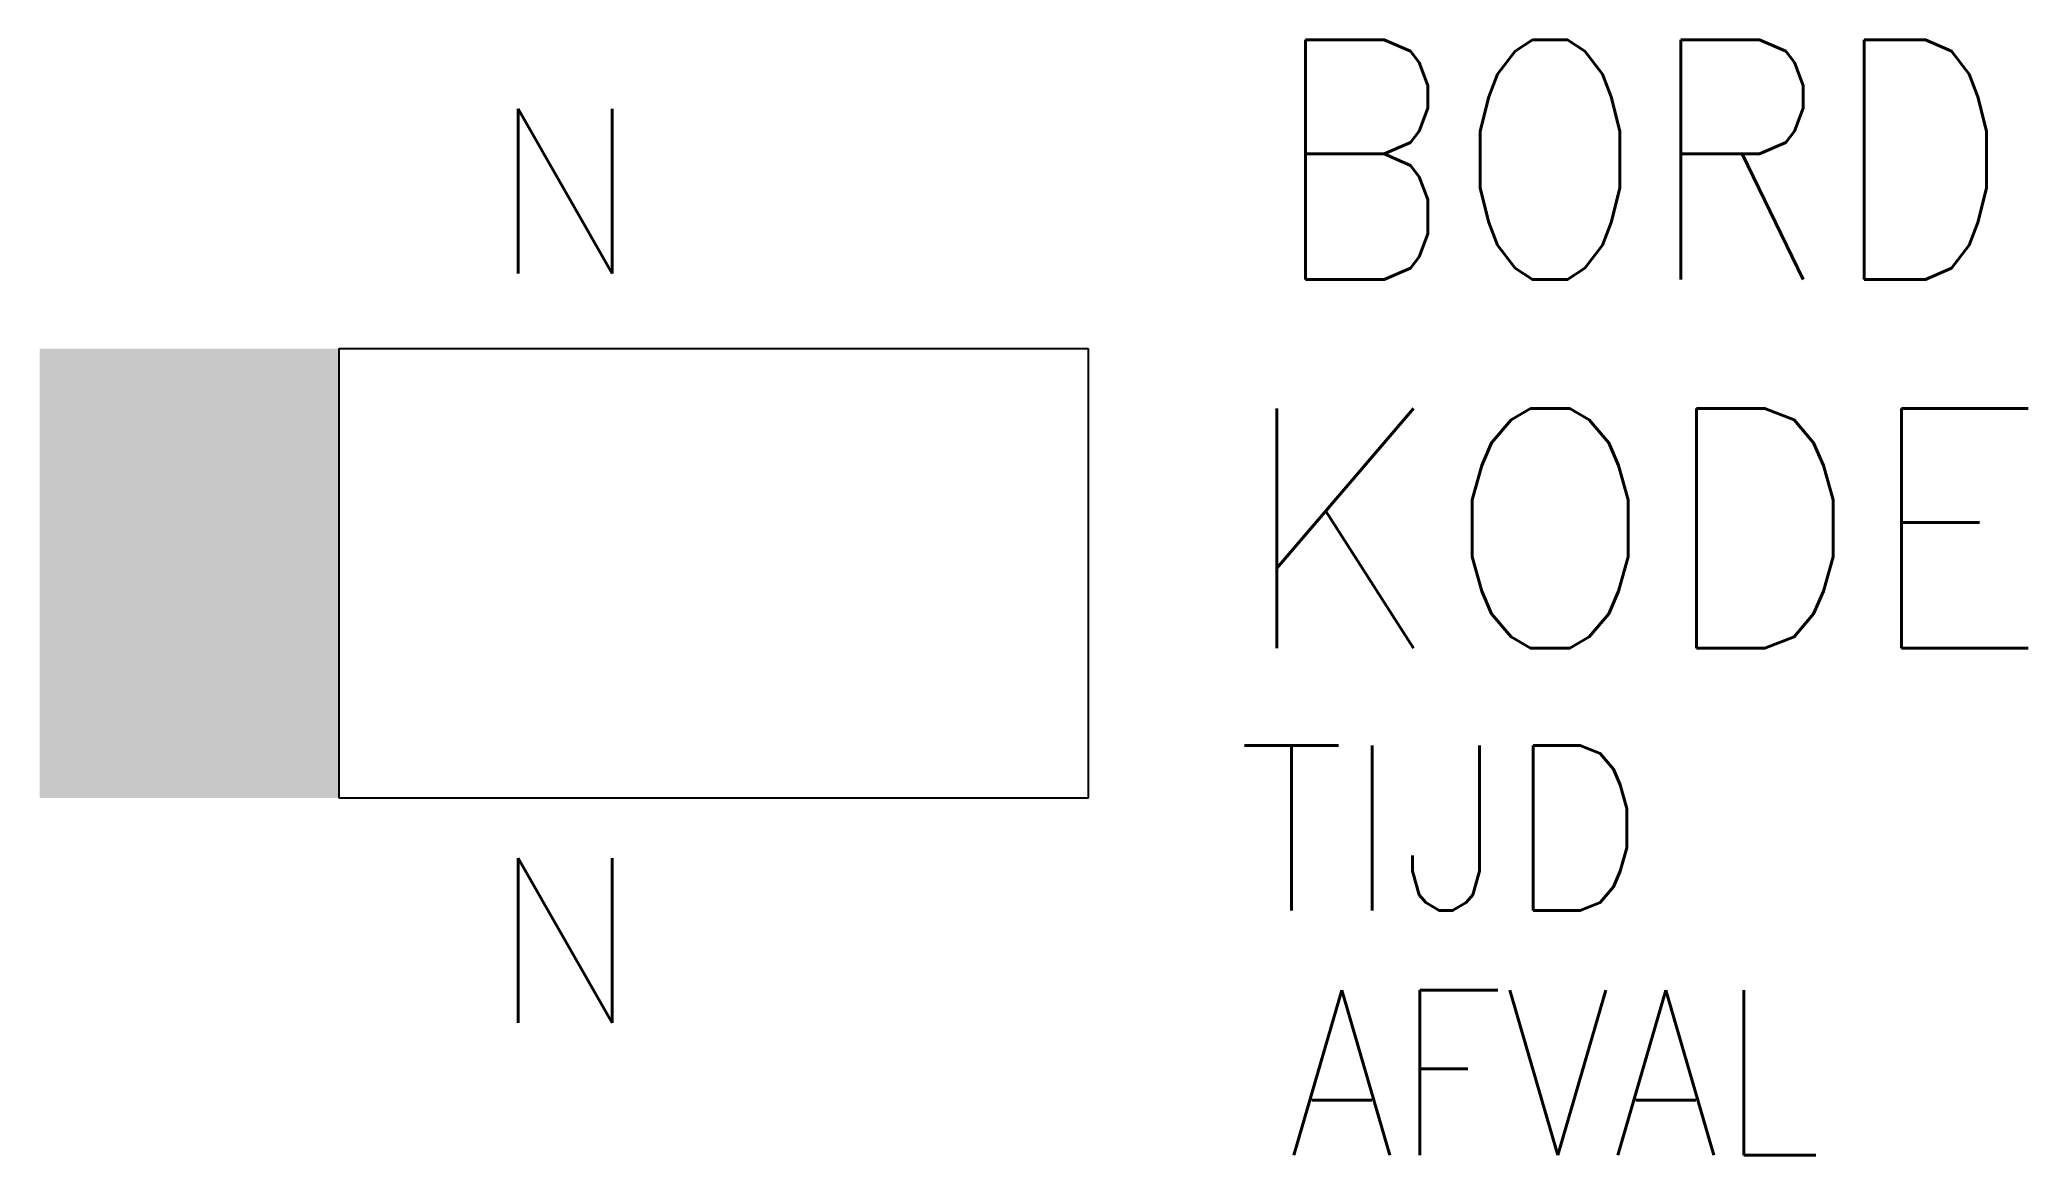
# Model space of a CAD drawing. Extents: x 101 to 127.6, y 202.2 to 217.1.
import ezdxf
from ezdxf.enums import TextEntityAlignment as Align

# ---------------------------------------------------------------- set-up
doc = ezdxf.new("R2010")
doc.units = 0
doc.header["$LTSCALE"] = 6
for name, color, linetype in [('1', 7, 'CONTINUOUS'), ('10', 1, 'CONTINUOUS'), ('11', 3, 'CONTINUOUS'), ('12', 2, 'CONTINUOUS')]:
    doc.layers.add(name, color=color, linetype=linetype)
doc.styles.get("Standard").update_dxf_attribs({"font": 'simplex', "width": 0.85})

msp = doc.modelspace()

# ---------------------------------------------------------------- linework, layer by layer
at = {"layer": '1', "color": 0}
for p, q in [((105, 213), (115, 213)), ((105, 207), (105, 213)), ((115, 213), (115, 207)), ((115, 207), (105, 207))]:
    msp.add_line(p, q, dxfattribs=at)
msp.add_solid([(105, 213), (101, 213), (105, 207), (101, 207)], dxfattribs=at)

# ---------------------------------------------------------------- texts
at = {"layer": '1', "color": 0, "width": 0.85}
msp.add_text('AFVAL', height=2.2, dxfattribs=at).set_placement((117.665, 202.235))
at = {"layer": '1', "color": 0, "width": 0.95}
msp.add_attdef('TIJD', (117, 205.5), '', height=2.2, dxfattribs=at)
at = {"layer": '10', "color": 0, "width": 0.95}
for p in [(109, 214), (109, 204)]:
    msp.add_attdef('N', text='', height=2.2, dxfattribs=at).set_placement(p, align=Align.RIGHT)
at = {"layer": '11', "color": 0, "width": 0.85}
msp.add_attdef('BORD', (117.437, 213.92), '', height=3.2, dxfattribs=at)
at = {"layer": '12', "color": 0, "width": 0.95}
msp.add_attdef('KODE', (117, 209), '-K', height=3.2, dxfattribs=at)

doc.saveas('drawing.dxf')
